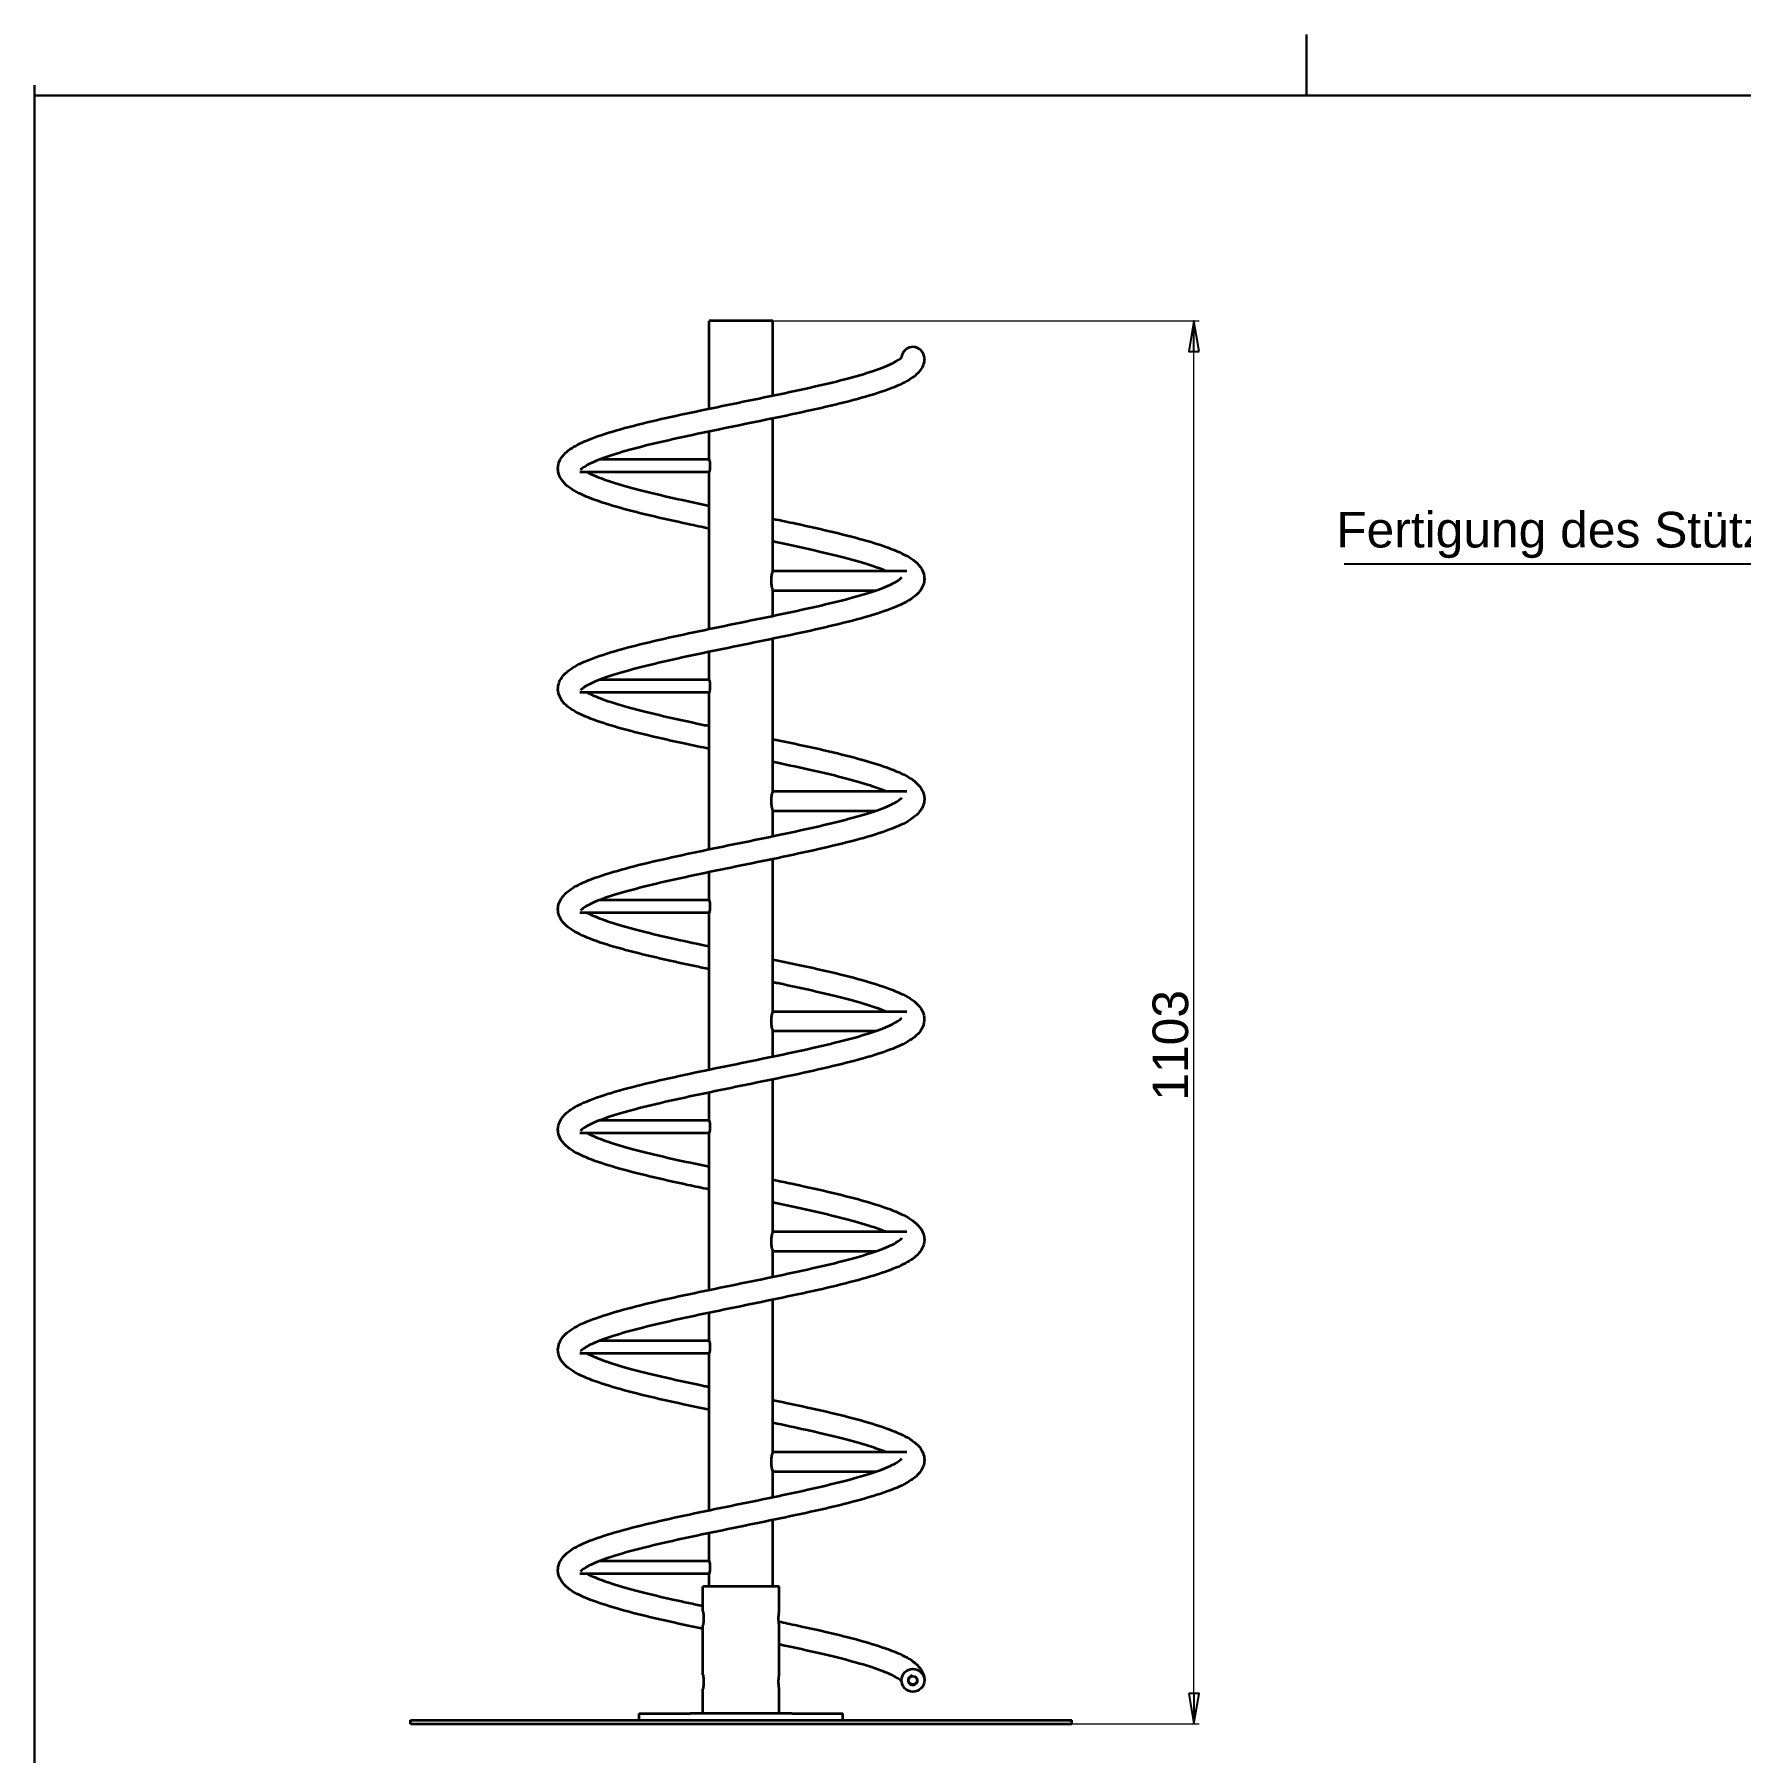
# Model space of a CAD drawing. Header units: millimetres. Extents: x 80 to 3325, y 76 to 2344.
# Drawn here: x 80 to 1421, y 993 to 2344 of the extents above; entities that cross this region are included whole.
import ezdxf

# ---------------------------------------------------------------- set-up
doc = ezdxf.new("R2010")
doc.units = ezdxf.units.MM
doc.header["$LTSCALE"] = 8
doc.layers.add('AM_0', color=7, linetype='Continuous', lineweight=35)
for name, color, linetype, lineweight, true_color in [('AM_4', 3, 'Continuous', 25, 0x00ff00), ('AM_5', 3, 'Continuous', 25, 0x00ff00), ('Skizziergeometrie(Böma)', 179, 'Continuous', 30, 0x262659)]:
    doc.layers.add(name, color=color, linetype=linetype, lineweight=lineweight, true_color=true_color)
doc.styles.add('WEC-3_5', font='arial.ttf')
doc.dimstyles.new('M WEC_BEM$7', dxfattribs={"dimscale": 8, "dimtxt": 3.5, "dimasz": 3, "dimexe": 0.5, "dimexo": 0, "dimgap": 0.5, "dimtad": 1, "dimrnd": 1e-08, "dimtxsty": 'WEC-3_5', "dimblk": 'Filled-1', "dimcen": 0.09, "dimdle": 12, "dimclrd": 256, "dimclre": 256, "dimclrt": 7, "dimadec": 1, "dimazin": 2, "dimtfac": 0.571429, "dimtdec": 3, "dimtmove": 0, "dimatfit": 3, "dimldrblk": 'Filled-1', "dimfxl": 1, "dimtolj": 1, "dimlwd": 25, "dimlwe": 15, "dimarcsym": 0})
doc.dimstyles.new('WEC_BEM', dxfattribs={"dimscale": 8, "dimtxt": 3.5, "dimasz": 3, "dimexe": 0.5, "dimexo": 0, "dimgap": 0.5, "dimtad": 1, "dimrnd": 1e-08, "dimtxsty": 'WEC-3_5', "dimblk": 'Filled-1', "dimcen": 0.09, "dimdle": 12, "dimclrd": 256, "dimclre": 256, "dimclrt": 7, "dimadec": 1, "dimazin": 2, "dimtfac": 0.571429, "dimtdec": 3, "dimtmove": 0, "dimatfit": 3, "dimldrblk": 'Filled-1', "dimfxl": 1, "dimtolj": 1, "dimlwd": 15, "dimlwe": 15, "dimarcsym": 0})

# ---------------------------------------------------------------- blocks, each defined once
blk = doc.blocks.new('Ränder A3')
at = {"layer": 'Skizziergeometrie(Böma)'}
for q in [(410, 287), (10, 10)]:
    blk.add_line((10, 287), q, dxfattribs=at)
blk = doc.blocks.new('Faltmarken_A3')
at = {"layer": 'Skizziergeometrie(Böma)'}
for p, q in [((125, 0), (125, 6)), ((0, 0), (0, 1))]:
    blk.add_line(p, q, dxfattribs=at)
blk = doc.blocks.new('Filled-1')
at = {"color": 0}
for p, q in [((0, 0), (-1, 0.167)), ((-1, 0.167), (-1, -0.167)), ((-1, 0), (0, 0)), ((-1, -0.167), (0, 0))]:
    blk.add_line(p, q, dxfattribs=at)
at = {"color": 0, "flags": 128}
blk.add_lwpolyline([(-1, -0.167), (0, 0), (-1, 0.167), (-1, -0.167)], dxfattribs=at)
at = {"color": 0}
blk.add_solid([(-1, -0.167), (0, 0), (-1, 0.167), (-1, -0.167)], dxfattribs=at)
blk = doc.blocks.new('*D20')
at = {"layer": 'AM_5', "linetype": 'Continuous', "lineweight": 15, "transparency": 16777216}
for p, q in [((660.6, 2118.8), (995.6, 2118.8)), ((991.6, 1039.8), (991.6, 2094.8)), ((895.6, 1015.8), (995.6, 1015.8))]:
    blk.add_line(p, q, dxfattribs=at)
at = {"layer": 'Defpoints', "color": 0, "linetype": 'Continuous', "transparency": 16777216}
for p in [(660.6, 2118.8), (991.6, 2118.8), (895.6, 1015.8)]:
    blk.add_point(p, dxfattribs=at)
at = {"layer": 'AM_5', "linetype": 'Continuous', "lineweight": 15, "transparency": 16777216, "xscale": 24, "yscale": 24, "zscale": 24}
for p, rotation in [((991.6, 2118.8), 90), ((991.6, 1015.8), 270)]:
    blk.add_blockref('Filled-1', p, dxfattribs=dict(at, rotation=rotation))
at = {"layer": 'AM_5', "color": 7, "linetype": 'Continuous', "lineweight": 18, "transparency": 16777216, "insert": (959, 1505.7), "char_height": 28, "attachment_point": 1, "rotation": 90, "style": 'WEC-3_5'}
blk.add_mtext('\\A1;1103', dxfattribs=at)

msp = doc.modelspace()

# ---------------------------------------------------------------- linework, layer by layer
at = {"layer": 'AM_0'}
for p, q in [((660.5628, 2118.8229), (610.5628, 2118.8229)), ((610.5628, 2049.7939), (610.5628, 2118.8229)), ((660.5628, 2060.0628), (660.5628, 2118.8229)), ((660.5628, 1922.3477), (660.5628, 2042.0496)), ((610.5628, 2009.8229), (610.5628, 2031.7806)), ((610.5628, 1999.8229), (508.6951, 1999.8229)), ((610.5628, 2009.8229), (524.4038, 2009.8229)), ((610.5628, 1876.5939), (610.5628, 1999.8229)), ((660.5628, 1922.3477), (765.9653, 1922.3477)), ((660.5628, 1906.8982), (741.4938, 1906.8982)), ((660.5628, 1886.8628), (660.5628, 1906.8982)), ((660.5628, 1749.1477), (660.5628, 1868.8496)), ((610.5628, 1836.6229), (610.5628, 1858.5805)), ((610.5628, 1826.6229), (508.6951, 1826.6229)), ((610.5628, 1836.6229), (524.4056, 1836.6229)), ((610.5628, 1703.3939), (610.5628, 1826.6229)), ((660.5628, 1749.1477), (765.9653, 1749.1477)), ((660.5628, 1733.6982), (741.4928, 1733.6982)), ((660.5628, 1713.6628), (660.5628, 1733.6982)), ((660.5628, 1575.9477), (660.5628, 1695.6496)), ((610.5628, 1663.4229), (610.5628, 1685.3806)), ((610.5628, 1663.4229), (524.4009, 1663.4229)), ((610.5628, 1653.4229), (508.6951, 1653.4229)), ((610.5628, 1530.1939), (610.5628, 1653.4229)), ((660.5628, 1575.9477), (765.9653, 1575.9477)), ((660.5628, 1560.4982), (741.4916, 1560.4982)), ((660.5628, 1540.4628), (660.5628, 1560.4982)), ((660.5628, 1402.7477), (660.5628, 1522.4497)), ((610.5628, 1490.2229), (610.5628, 1512.1806)), ((610.5628, 1490.2229), (524.4057, 1490.2229)), ((610.5628, 1480.2229), (508.6951, 1480.2229)), ((610.5628, 1356.9939), (610.5628, 1480.2229)), ((660.5628, 1402.7477), (765.9653, 1402.7477)), ((660.5628, 1387.2982), (741.4937, 1387.2982)), ((660.5628, 1367.2628), (660.5628, 1387.2982)), ((610.5628, 1317.0229), (610.5628, 1338.9806)), ((660.5628, 1229.5477), (660.5628, 1349.2497)), ((610.5628, 1317.0229), (524.4092, 1317.0229)), ((610.5628, 1307.0229), (508.6951, 1307.0229)), ((610.5628, 1183.794), (610.5628, 1307.0229)), ((660.5628, 1229.5477), (765.9653, 1229.5477)), ((660.5628, 1214.0982), (741.4917, 1214.0982)), ((660.5628, 1194.0629), (660.5628, 1214.0982)), ((660.5628, 1123.8229), (660.5628, 1176.0496)), ((610.5628, 1143.8229), (610.5628, 1165.7806)), ((610.5628, 1143.8229), (524.403, 1143.8229)), ((610.5628, 1133.8229), (508.6951, 1133.8229)), ((665.5628, 1123.8229), (605.5628, 1123.8229)), ((605.5628, 1104.3229), (605.5628, 1123.8229)), ((610.5628, 1123.8229), (610.5628, 1133.8229)), ((665.5628, 1104.3229), (665.5628, 1123.8229)), ((605.5628, 1054.3229), (605.5628, 1093.3229)), ((665.5628, 1054.3229), (665.5628, 1093.3229)), ((605.5628, 1023.8229), (605.5628, 1043.3229)), ((665.5628, 1023.8229), (665.5628, 1043.3229)), ((375.5628, 1018.8229), (895.5628, 1018.8229)), ((375.5628, 1015.8229), (375.5628, 1018.8229)), ((375.5628, 1015.8229), (895.5628, 1015.8229)), ((555.5628, 1023.8229), (595.5628, 1023.8229)), ((555.5628, 1018.8229), (555.5628, 1023.8229)), ((675.5628, 1023.8229), (595.5628, 1023.8229)), ((675.5628, 1023.8229), (715.5628, 1023.8229)), ((715.5628, 1018.8229), (715.5628, 1023.8229)), ((895.5628, 1015.8229), (895.5628, 1018.8229))]:
    msp.add_line(p, q, dxfattribs=at)
for radius in [9, 3.3235]:
    msp.add_circle((770.6191, 1050.0334), radius, dxfattribs=at)
msp.add_arc((770.6191, 2089.2334), 9, 0, 174.7327575, dxfattribs=at)
msp.add_arc((770.6191, 2089.2334), 9, 0, 174.7327575, dxfattribs=at)
for points, knots in [([(610.5628, 1955.473), (604.944, 1956.6375), (599.3854, 1957.8023), (583.437, 1961.2096), (573.2465, 1963.4723), (554.2977, 1967.9893), (545.422, 1970.2738), (529.5199, 1974.8698), (522.4163, 1977.2066), (510.2242, 1982.0529), (505.1258, 1984.5491), (496.6376, 1990.5828), (492.8044, 1994.5701), (491.6915, 2000.983), (491.6191, 2001.8084), (491.6191, 2005.1227), (492.3141, 2007.581), (494.9351, 2012.553), (497.1333, 2014.8043), (503.1674, 2019.5353), (507.468, 2021.8479), (518.7658, 2026.778), (526.2044, 2029.353), (542.7916, 2034.291), (551.9188, 2036.6823), (571.2777, 2041.3474), (581.5971, 2043.6542), (602.8153, 2048.2059), (613.8534, 2050.4833), (635.8845, 2054.9912), (647.0325, 2057.2541), (668.6305, 2061.7358), (679.2377, 2063.9873), (699.1167, 2068.4411), (708.5401, 2070.6769), (725.4561, 2075.0794), (733.0925, 2077.2823), (745.8736, 2081.5493), (751.1671, 2083.6655), (758.6413, 2087.441), (760.9434, 2089.2489), (761.7735, 2090.1903), (761.841, 2090.3027), (761.841, 2090.3027)], [457.430348088, 457.430348088, 457.430348088, 457.430348088, 459.170526633, 459.170526633, 462.538208416, 462.538208416, 465.92675816, 465.92675816, 469.351735158, 469.351735158, 472.862857073, 472.862857073, 476.606645, 476.606645, 477.144815327, 477.144815327, 478.768583992, 478.768583992, 481.038279076, 481.038279076, 484.211594204, 484.211594204, 487.973826097, 487.973826097, 491.517189752, 491.517189752, 494.949244592, 494.949244592, 498.340382788, 498.340382788, 501.709511492, 501.709511492, 505.061937996, 505.061937996, 508.396470909, 508.396470909, 511.704518003, 511.704518003, 514.960825223, 514.960825223, 518.089456307, 518.089456307, 518.921093615, 518.921093615, 518.921093615, 518.921093615]), ([(779.6191, 2089.2334), (779.6191, 2085.8859), (778.3474, 2082.6666), (774.6278, 2077.4431), (772.1369, 2075.3315), (765.0898, 2070.6176), (759.9564, 2068.1816), (747.1181, 2063.1944), (739.1508, 2060.6572), (721.7227, 2055.7916), (712.2681, 2053.4314), (692.371, 2048.8072), (681.8216, 2046.5102), (660.2923, 2041.9728), (649.1674, 2039.6997), (627.1242, 2035.199), (616.0492, 2032.9389), (594.7584, 2028.4633), (584.3861, 2026.215), (565.1289, 2021.7705), (556.0947, 2019.5405), (540.0976, 2015.1594), (532.9919, 2012.9706), (521.4143, 2008.7703), (516.788, 2006.6945), (510.8264, 2003.209), (509.4556, 2001.6592), (509.3981, 2001.5656), (509.3973, 2001.5642), (509.3973, 2001.5642)], [0, 0, 0, 0, 2.183657359, 2.183657359, 4.56041933, 4.56041933, 7.998666153, 7.998666153, 11.724477105, 11.724477105, 15.227222982, 15.227222982, 18.645837654, 18.645837654, 22.030525263, 22.030525263, 25.395305908, 25.395305908, 28.743631685, 28.743631685, 32.072789746, 32.072789746, 35.371418987, 35.371418987, 38.606606695, 38.606606695, 41.676696554, 41.676696554, 41.770359425, 41.770359425, 41.770359425, 41.770359425]), ([(514.6937, 1999.8229), (515.8853, 1999.1668), (517.2629, 1998.4745), (522.7269, 1995.9923), (527.7644, 1994.1), (539.9616, 1990.1483), (547.3595, 1988.0508), (563.8417, 1983.8011), (573.0969, 1981.6167), (591.6768, 1977.4658), (601.0375, 1975.4711), (610.5628, 1973.4863)], [48.466130986, 48.466130986, 48.466130986, 48.466130986, 49.609167206, 49.609167206, 52.517851538, 52.517851538, 55.668236391, 55.668236391, 58.927084414, 58.927084414, 61.900050188, 61.900050188, 61.900050188, 61.900050188]), ([(610.5628, 2009.8229), (610.5628, 2009.8229), (610.589, 2009.6968), (610.6836, 2009.186), (610.7508, 2008.8014), (610.8774, 2007.9155), (610.9451, 2007.3544), (611.0411, 2006.123), (611.0679, 2005.4526), (611.0679, 2004.8229)], [2.2667080265, 2.2667080265, 2.2667080265, 2.2667080265, 2.4555950696, 2.4555950696, 2.6444821127, 2.6444821127, 2.8333797407, 2.8333797407, 3.0222773686, 3.0222773686, 3.0222773686, 3.0222773686]), ([(611.0679, 2004.8229), (611.0679, 2004.1933), (611.0411, 2003.5228), (610.9451, 2002.2915), (610.8774, 2001.7304), (610.7508, 2000.8444), (610.6836, 2000.4599), (610.589, 1999.9491), (610.5628, 1999.8229), (610.5628, 1999.8229)], [0, 0, 0, 0, 0.1888976279, 0.1888976279, 0.3777952559, 0.3777952559, 0.566682299, 0.566682299, 0.7555693422, 0.7555693422, 0.7555693422, 0.7555693422]), ([(660.5628, 1963.2172), (666.6953, 1961.9464), (672.7587, 1960.6748), (689.1515, 1957.1609), (699.2957, 1954.8975), (718.1302, 1950.3782), (726.9366, 1948.0924), (742.6863, 1943.4908), (749.7043, 1941.1502), (761.7275, 1936.2829), (766.7403, 1933.7737), (775.0693, 1927.6267), (778.8417, 1923.4147), (779.5853, 1917.1656), (779.6191, 1916.5994), (779.6191, 1914.3307), (779.3018, 1912.6307), (777.6344, 1907.9898), (775.6707, 1905.5118), (770.4512, 1900.7118), (766.8454, 1898.5084), (756.9904, 1893.6517), (750.1738, 1891.0752), (734.5622, 1886.0904), (725.761, 1883.6608), (706.9482, 1878.9455), (696.8736, 1876.6268), (676.0096, 1872.0583), (665.0881, 1869.776), (643.1395, 1865.2604), (631.9594, 1862.9947), (610.1446, 1858.5073), (599.3521, 1856.253), (578.9566, 1851.7916), (569.2001, 1849.5513), (551.4826, 1845.1327), (543.3765, 1842.9193), (529.5246, 1838.6058), (523.6338, 1836.4605), (514.805, 1832.4992), (511.7132, 1830.5652), (509.6566, 1828.7602), (509.3973, 1828.3642), (509.3973, 1828.3642)], [67.022224424, 67.022224424, 67.022224424, 67.022224424, 68.921359789, 68.921359789, 72.289813067, 72.289813067, 75.679513201, 75.679513201, 79.10680266, 79.10680266, 82.624180475, 82.624180475, 86.37685327, 86.37685327, 86.746055772, 86.746055772, 87.856813291, 87.856813291, 90.069777532, 90.069777532, 92.971215994, 92.971215994, 96.711354394, 96.711354394, 100.30423586, 100.30423586, 103.752346101, 103.752346101, 107.150517538, 107.150517538, 110.524024297, 110.524024297, 113.880256064, 113.880256064, 117.21940819, 117.21940819, 120.535033516, 120.535033516, 123.80741116, 123.80741116, 126.978400504, 126.978400504, 128.52254463, 128.52254463, 128.52254463, 128.52254463]), ([(749.0433, 1922.3477), (745.9575, 1923.6054), (742.3859, 1924.9018), (732.1835, 1928.2483), (724.8801, 1930.34), (708.5627, 1934.5814), (699.3762, 1936.7634), (680.4319, 1941.0159), (670.5851, 1943.1162), (660.5628, 1945.2041)], [440.785774092, 440.785774092, 440.785774092, 440.785774092, 442.780330076, 442.780330076, 445.923670476, 445.923670476, 449.179384407, 449.179384407, 452.308638713, 452.308638713, 452.308638713, 452.308638713]), ([(660.5628, 1906.8982), (660.5628, 1906.8982), (660.4999, 1907.0947), (660.2728, 1907.8851), (660.1115, 1908.4786), (659.806, 1909.8431), (659.6412, 1910.7074), (659.406, 1912.6085), (659.3394, 1913.6459), (659.3394, 1915.6), (659.406, 1916.6374), (659.6412, 1918.5385), (659.806, 1919.4028), (660.1115, 1920.7673), (660.2728, 1921.3608), (660.4999, 1922.1512), (660.5628, 1922.3477), (660.5628, 1922.3477)], [1.172253707, 1.172253707, 1.172253707, 1.172253707, 1.465267731, 1.465267731, 1.758281755, 1.758281755, 2.051394585, 2.051394585, 2.344507414, 2.344507414, 2.637620244, 2.637620244, 2.930733073, 2.930733073, 3.223747097, 3.223747097, 3.516761121, 3.516761121, 3.516761121, 3.516761121]), ([(610.5628, 1782.273), (604.2873, 1783.5737), (598.0839, 1784.8753), (581.5727, 1788.4192), (571.4465, 1790.6829), (552.6562, 1795.203), (543.8764, 1797.4893), (528.1853, 1802.0932), (521.2, 1804.4353), (509.2413, 1809.311), (504.2609, 1811.8253), (497.9851, 1816.526), (495.9798, 1818.4158), (493.0752, 1822.7212), (492.0634, 1825.069), (491.2453, 1831.4159), (492.5066, 1835.3788), (496.3334, 1840.9026), (498.6481, 1842.9466), (505.3288, 1847.6068), (510.2838, 1850.0295), (522.798, 1855.0208), (530.6499, 1857.5691), (547.8924, 1862.453), (557.2706, 1864.8198), (577.0434, 1869.4528), (587.5409, 1871.7518), (609.0024, 1876.2924), (620.1101, 1878.5665), (642.1575, 1883.0688), (653.2535, 1885.3295), (674.6247, 1889.8066), (685.0565, 1892.0557), (704.4687, 1896.5026), (713.5989, 1898.734), (729.8213, 1903.1207), (737.0564, 1905.3132), (748.9272, 1909.5314), (753.7157, 1911.6179), (760.0446, 1915.1836), (761.6457, 1916.8129), (761.8343, 1917.0913), (761.841, 1917.1027), (761.841, 1917.1027)], [370.674137991, 370.674137991, 370.674137991, 370.674137991, 372.617906696, 372.617906696, 375.98665671, 375.98665671, 379.376803461, 379.376803461, 382.804998702, 382.804998702, 386.324848358, 386.324848358, 388.327625095, 388.327625095, 390.001525781, 390.001525781, 392.521941321, 392.521941321, 394.76952897, 394.76952897, 398.170921906, 398.170921906, 401.909034844, 401.909034844, 405.420420202, 405.420420202, 408.841964499, 408.841964499, 412.228109273, 412.228109273, 415.593903935, 415.593903935, 418.94321718, 418.94321718, 422.273707705, 422.273707705, 425.574729444, 425.574729444, 428.815393063, 428.815393063, 431.900948825, 431.900948825, 432.168264465, 432.168264465, 432.168264465, 432.168264465]), ([(610.5628, 1836.6229), (610.5628, 1836.6229), (610.589, 1836.4968), (610.6836, 1835.986), (610.7508, 1835.6014), (610.8774, 1834.7155), (610.9451, 1834.1544), (611.0411, 1832.923), (611.0679, 1832.2526), (611.0679, 1831.6229)], [2.2667080265, 2.2667080265, 2.2667080265, 2.2667080265, 2.4555950696, 2.4555950696, 2.6444821127, 2.6444821127, 2.8333797407, 2.8333797407, 3.0222773686, 3.0222773686, 3.0222773686, 3.0222773686]), ([(514.6792, 1826.6229), (514.7704, 1826.5726), (514.8627, 1826.5221), (517.8666, 1824.8976), (521.8567, 1823.155), (532.0372, 1819.4235), (538.5212, 1817.3889), (553.3852, 1813.2299), (561.9543, 1811.0722), (580.4245, 1806.7364), (590.4831, 1804.5267), (604.0357, 1801.6514), (607.2854, 1800.9692), (610.5628, 1800.2863)], [135.209080385, 135.209080385, 135.209080385, 135.209080385, 135.297025367, 135.297025367, 138.035652276, 138.035652276, 141.110647015, 141.110647015, 144.335511429, 144.335511429, 147.627640473, 147.627640473, 148.648716588, 148.648716588, 148.648716588, 148.648716588]), ([(611.0679, 1831.6229), (611.0679, 1830.9933), (611.0411, 1830.3228), (610.9451, 1829.0915), (610.8774, 1828.5304), (610.7508, 1827.6444), (610.6836, 1827.2599), (610.589, 1826.7491), (610.5628, 1826.6229), (610.5628, 1826.6229)], [0, 0, 0, 0, 0.1888976279, 0.1888976279, 0.3777952559, 0.3777952559, 0.566682299, 0.566682299, 0.7555693422, 0.7555693422, 0.7555693422, 0.7555693422]), ([(660.5628, 1790.0173), (662.2694, 1789.6637), (663.9691, 1789.3103), (676.3983, 1786.7156), (686.929, 1784.4578), (706.7481, 1779.9562), (716.1637, 1777.6816), (733.2765, 1773.1236), (741.0686, 1770.8121), (754.656, 1766.0963), (760.487, 1763.6815), (770.2791, 1758.3232), (774.3695, 1755.4244), (778.613, 1748.7206), (779.6191, 1745.8149), (779.6191, 1739.2334), (778.1487, 1735.809), (774.0947, 1730.5217), (771.5032, 1728.4321), (764.1348, 1723.7157), (758.7539, 1721.2476), (745.4857, 1716.2495), (737.387, 1713.7269), (719.7454, 1708.8838), (710.1999, 1706.531), (690.1564, 1701.9165), (679.5467, 1699.622), (657.9408, 1695.0881), (646.7982, 1692.8161), (624.766, 1688.3174), (613.7195, 1686.0581), (592.5316, 1681.5843), (582.2341, 1679.3369), (563.1698, 1674.8954), (554.2542, 1672.6673), (538.5345, 1668.2934), (531.5876, 1666.1093), (520.3694, 1661.9326), (515.942, 1659.8707), (510.5287, 1656.5543), (509.3973, 1655.1642), (509.3973, 1655.1642)], [153.768655135, 153.768655135, 153.768655135, 153.768655135, 154.297951941, 154.297951941, 157.659485639, 157.659485639, 161.03942362, 161.03942362, 164.448064833, 164.448064833, 167.917461603, 167.917461603, 171.557883072, 171.557883072, 173.502726067, 173.502726067, 175.851092283, 175.851092283, 178.268528982, 178.268528982, 181.772517185, 181.772517185, 185.481358041, 185.481358041, 188.974451202, 188.974451202, 192.389724112, 192.389724112, 195.772710781, 195.772710781, 199.136281921, 199.136281921, 202.483403677, 202.483403677, 205.810904164, 205.810904164, 209.106505887, 209.106505887, 212.334663492, 212.334663492, 215.271057292, 215.271057292, 215.271057292, 215.271057292]), ([(749.0444, 1749.1477), (745.6725, 1750.5218), (741.7185, 1751.942), (730.927, 1755.4221), (723.4933, 1757.5217), (706.9487, 1761.7745), (697.6677, 1763.9598), (679.1804, 1768.0827), (669.9518, 1770.048), (660.5628, 1772.0041)], [354.029202838, 354.029202838, 354.029202838, 354.029202838, 356.20942087, 356.20942087, 359.362435245, 359.362435245, 362.622450863, 362.622450863, 365.551932698, 365.551932698, 365.551932698, 365.551932698]), ([(610.5628, 1609.073), (606.8076, 1609.8512), (603.0824, 1610.629), (588.7764, 1613.649), (578.4155, 1615.9093), (559.0384, 1620.4185), (549.8998, 1622.6979), (533.4137, 1627.2742), (525.9802, 1629.5979), (513.127, 1634.3741), (507.6863, 1636.827), (498.5854, 1642.4885), (494.6263, 1645.799), (491.995, 1652.5419), (491.6191, 1654.385), (491.6191, 1659.6553), (492.9481, 1662.9359), (496.7655, 1668.1785), (499.2852, 1670.2828), (506.4258, 1674.9971), (511.6321, 1677.4428), (524.5983, 1682.4335), (532.6053, 1684.9665), (550.0975, 1689.8255), (559.5791, 1692.1834), (579.5198, 1696.8047), (590.0873, 1699.1009), (611.6398, 1703.6373), (622.7703, 1705.9101), (644.8109, 1710.4101), (655.8778, 1712.67), (677.1389, 1717.145), (687.4895, 1719.3931), (706.6903, 1723.8367), (715.6899, 1726.0662), (731.6056, 1730.4452), (738.6647, 1732.6327), (750.1368, 1736.8263), (754.7047, 1738.8981), (760.5345, 1742.353), (761.8221, 1743.8709), (761.8409, 1743.9025), (761.841, 1743.9027), (761.841, 1743.9027)], [283.919468008, 283.919468008, 283.919468008, 283.919468008, 285.082795674, 285.082795674, 288.447526837, 288.447526837, 291.831820629, 291.831820629, 295.248505798, 295.248505798, 298.73788247, 298.73788247, 302.434718237, 302.434718237, 303.640479321, 303.640479321, 305.872613, 305.872613, 308.260923073, 308.260923073, 311.719167818, 311.719167818, 315.440153191, 315.440153191, 318.939962174, 318.939962174, 322.357568569, 322.357568569, 325.741747442, 325.741747442, 329.106169324, 329.106169324, 332.454140975, 332.454140975, 335.782815265, 335.782815265, 339.080566726, 339.080566726, 342.313727553, 342.313727553, 345.378045709, 345.378045709, 345.410220027, 345.410220027, 345.410220027, 345.410220027]), ([(660.5628, 1733.6982), (660.5628, 1733.6982), (660.4999, 1733.8947), (660.2728, 1734.6851), (660.1115, 1735.2786), (659.806, 1736.6431), (659.6412, 1737.5074), (659.406, 1739.4085), (659.3394, 1740.4459), (659.3394, 1742.4), (659.406, 1743.4374), (659.6412, 1745.3385), (659.806, 1746.2028), (660.1115, 1747.5673), (660.2728, 1748.1608), (660.4999, 1748.9512), (660.5628, 1749.1477), (660.5628, 1749.1477)], [1.172253707, 1.172253707, 1.172253707, 1.172253707, 1.465267731, 1.465267731, 1.758281755, 1.758281755, 2.051394585, 2.051394585, 2.344507414, 2.344507414, 2.637620244, 2.637620244, 2.930733073, 2.930733073, 3.223747097, 3.223747097, 3.516761121, 3.516761121, 3.516761121, 3.516761121]), ([(610.5628, 1663.4229), (610.5628, 1663.4229), (610.589, 1663.2968), (610.6836, 1662.786), (610.7508, 1662.4014), (610.8774, 1661.5155), (610.9451, 1660.9544), (611.0411, 1659.723), (611.0679, 1659.0526), (611.0679, 1658.4229)], [2.2667080265, 2.2667080265, 2.2667080265, 2.2667080265, 2.4555950696, 2.4555950696, 2.6444821127, 2.6444821127, 2.8333797407, 2.8333797407, 3.0222773686, 3.0222773686, 3.0222773686, 3.0222773686]), ([(514.6927, 1653.4229), (516.0535, 1652.675), (517.6577, 1651.8795), (523.5438, 1649.268), (528.7322, 1647.3577), (541.2137, 1643.3798), (548.7384, 1641.2747), (565.4408, 1637.0142), (574.7872, 1634.8266), (592.909, 1630.8033), (601.6611, 1628.9412), (610.5628, 1627.0863)], [221.967798921, 221.967798921, 221.967798921, 221.967798921, 223.27307169, 223.27307169, 226.202504545, 226.202504545, 229.362093209, 229.362093209, 232.625024543, 232.625024543, 235.401635074, 235.401635074, 235.401635074, 235.401635074]), ([(611.0679, 1658.4229), (611.0679, 1657.7933), (611.0411, 1657.1228), (610.9451, 1655.8915), (610.8774, 1655.3304), (610.7508, 1654.4444), (610.6836, 1654.0599), (610.589, 1653.5491), (610.5628, 1653.4229), (610.5628, 1653.4229)], [0, 0, 0, 0, 0.1888976279, 0.1888976279, 0.3777952559, 0.3777952559, 0.566682299, 0.566682299, 0.7555693422, 0.7555693422, 0.7555693422, 0.7555693422]), ([(660.5628, 1616.8172), (667.3404, 1615.4127), (674.0369, 1614.0065), (690.9762, 1610.3581), (701.0558, 1608.0938), (719.7319, 1603.5715), (728.4428, 1601.2837), (743.9834, 1596.6738), (750.8846, 1594.3279), (762.6784, 1589.4297), (767.5768, 1586.9015), (773.6454, 1582.1757), (775.5415, 1580.3153), (778.2995, 1576.0615), (779.2529, 1573.7188), (779.9495, 1567.4551), (778.6769, 1563.5946), (774.8606, 1558.1139), (772.5231, 1556.0624), (765.7924, 1551.3959), (760.8104, 1548.9707), (748.2468, 1543.9794), (740.3774, 1541.4326), (723.1069, 1536.5514), (713.7173, 1534.1856), (693.926, 1529.554), (683.4206, 1527.2552), (661.9489, 1522.7151), (650.8385, 1520.4412), (628.7915, 1515.9391), (617.6984, 1513.6785), (596.3388, 1509.2016), (585.9156, 1506.9526), (566.5261, 1502.5061), (557.4099, 1500.2749), (541.2206, 1495.889), (534.0045, 1493.697), (522.1768, 1489.4814), (517.4121, 1487.3964), (511.1372, 1483.8421), (509.5698, 1482.2237), (509.4027, 1481.9735), (509.3973, 1481.9642), (509.3973, 1481.9642)], [240.524171307, 240.524171307, 240.524171307, 240.524171307, 242.623461329, 242.623461329, 245.992976043, 245.992976043, 249.38428435, 249.38428435, 252.81485614, 252.81485614, 256.341246752, 256.341246752, 258.269037271, 258.269037271, 259.917734931, 259.917734931, 262.394747979, 262.394747979, 264.658417152, 264.658417152, 268.066110586, 268.066110586, 271.802554251, 271.802554251, 275.312625246, 275.312625246, 278.733726949, 278.733726949, 282.119653539, 282.119653539, 285.485297626, 285.485297626, 288.834465478, 288.834465478, 292.164761339, 292.164761339, 295.465435876, 295.465435876, 298.705309308, 298.705309308, 301.788645078, 301.788645078, 302.030198512, 302.030198512, 302.030198512, 302.030198512]), ([(749.0411, 1575.9477), (746.7608, 1576.8779), (744.2181, 1577.8291), (735.6104, 1580.7985), (728.686, 1582.8654), (713.0354, 1587.0712), (704.1299, 1589.2427), (685.1096, 1593.5982), (674.8393, 1595.8139), (663.0882, 1598.2772), (661.8278, 1598.5406), (660.5628, 1598.8041)], [267.275547896, 267.275547896, 267.275547896, 267.275547896, 268.748749252, 268.748749252, 271.862248393, 271.862248393, 275.104550011, 275.104550011, 278.404744361, 278.404744361, 278.799382576, 278.799382576, 278.799382576, 278.799382576]), ([(610.5628, 1435.873), (604.8552, 1437.0559), (599.2094, 1438.2392), (583.1844, 1441.6649), (573.0025, 1443.9278), (554.075, 1448.4452), (545.2121, 1450.7299), (529.3383, 1455.3269), (522.2507, 1457.6644), (510.0901, 1462.5146), (505.0078, 1465.0131), (496.5491, 1471.0674), (492.7259, 1475.0952), (491.6831, 1481.4801), (491.6191, 1482.257), (491.6191, 1485.3749), (492.2316, 1487.694), (494.6692, 1492.6134), (496.8224, 1494.8998), (502.6948, 1499.6389), (506.8575, 1501.9296), (517.8825, 1506.8469), (525.2145, 1509.4252), (541.6345, 1514.3739), (550.7023, 1516.7717), (569.9623, 1521.4452), (580.238, 1523.754), (601.3946, 1528.3085), (612.4135, 1530.5869), (634.4344, 1535.0961), (645.5911, 1537.3595), (667.2349, 1541.8423), (677.8793, 1544.0943), (697.8598, 1548.5496), (707.3477, 1550.7863), (724.4179, 1555.1921), (732.1442, 1557.3971), (745.1295, 1561.6738), (750.5366, 1563.796), (758.2687, 1567.6115), (760.7241, 1569.4488), (761.749, 1570.5512), (761.841, 1570.7027), (761.841, 1570.7027)], [197.171117345, 197.171117345, 197.171117345, 197.171117345, 198.938802349, 198.938802349, 202.306627562, 202.306627562, 205.695389998, 205.695389998, 209.120792289, 209.120792289, 212.633058756, 212.633058756, 216.378654009, 216.378654009, 216.885174932, 216.885174932, 218.412541063, 218.412541063, 220.668686187, 220.668686187, 223.79157933, 223.79157933, 227.554686353, 227.554686353, 231.106430396, 231.106430396, 234.541193673, 234.541193673, 237.933564854, 237.933564854, 241.303486109, 241.303486109, 244.656624171, 244.656624171, 247.99204746, 247.99204746, 251.30159342, 251.30159342, 254.561148641, 254.561148641, 257.698503116, 257.698503116, 258.662467988, 258.662467988, 258.662467988, 258.662467988]), ([(660.5628, 1560.4982), (660.5628, 1560.4982), (660.4999, 1560.6947), (660.2728, 1561.4851), (660.1115, 1562.0786), (659.806, 1563.4431), (659.6412, 1564.3074), (659.406, 1566.2085), (659.3394, 1567.2459), (659.3394, 1569.2), (659.406, 1570.2374), (659.6412, 1572.1385), (659.806, 1573.0028), (660.1115, 1574.3673), (660.2728, 1574.9608), (660.4999, 1575.7512), (660.5628, 1575.9477), (660.5628, 1575.9477)], [1.172253707, 1.172253707, 1.172253707, 1.172253707, 1.465267731, 1.465267731, 1.758281755, 1.758281755, 2.051394585, 2.051394585, 2.344507414, 2.344507414, 2.637620244, 2.637620244, 2.930733073, 2.930733073, 3.223747097, 3.223747097, 3.516761121, 3.516761121, 3.516761121, 3.516761121]), ([(610.5628, 1490.2229), (610.5628, 1490.2229), (610.589, 1490.0968), (610.6836, 1489.586), (610.7508, 1489.2014), (610.8774, 1488.3155), (610.9451, 1487.7544), (611.0411, 1486.523), (611.0679, 1485.8526), (611.0679, 1485.2229)], [2.2667080265, 2.2667080265, 2.2667080265, 2.2667080265, 2.4555950696, 2.4555950696, 2.6444821127, 2.6444821127, 2.8333797407, 2.8333797407, 3.0222773686, 3.0222773686, 3.0222773686, 3.0222773686]), ([(514.6941, 1480.2229), (515.7798, 1479.6243), (517.0199, 1478.9958), (522.2257, 1476.5949), (527.1671, 1474.7145), (539.1829, 1470.7802), (546.4998, 1468.6877), (562.8408, 1464.4451), (572.0371, 1462.2627), (590.9002, 1458.0314), (600.6445, 1455.9529), (610.5628, 1453.8863)], [308.724865371, 308.724865371, 308.724865371, 308.724865371, 309.766641442, 309.766641442, 312.661519852, 312.661519852, 315.805875894, 315.805875894, 319.062042342, 319.062042342, 322.159018332, 322.159018332, 322.159018332, 322.159018332]), ([(611.0679, 1485.2229), (611.0679, 1484.5933), (611.0411, 1483.9228), (610.9451, 1482.6915), (610.8774, 1482.1304), (610.7508, 1481.2444), (610.6836, 1480.8599), (610.589, 1480.3491), (610.5628, 1480.2229), (610.5628, 1480.2229)], [0, 0, 0, 0, 0.1888976279, 0.1888976279, 0.3777952559, 0.3777952559, 0.566682299, 0.566682299, 0.7555693422, 0.7555693422, 0.7555693422, 0.7555693422]), ([(660.5628, 1443.6172), (666.2876, 1442.4309), (671.9506, 1441.2442), (687.9936, 1437.8152), (698.1776, 1435.5524), (717.1102, 1431.035), (725.9762, 1428.7504), (741.8567, 1424.1536), (748.9481, 1421.8163), (761.1162, 1416.967), (766.2023, 1414.469), (774.6681, 1408.4197), (778.4937, 1404.4016), (779.5532, 1398.0099), (779.6191, 1397.2215), (779.6191, 1394.0568), (778.9874, 1391.7044), (776.5064, 1386.7722), (774.3425, 1384.4944), (768.432, 1379.7574), (764.2367, 1377.4615), (753.1467, 1372.5411), (745.7888, 1369.9635), (729.3284, 1365.0173), (720.2463, 1362.621), (700.9626, 1357.9496), (690.6764, 1355.6412), (669.505, 1351.0874), (658.4814, 1348.8093), (636.4578, 1344.3004), (625.3031, 1342.0371), (603.67, 1337.5546), (593.0344, 1335.3027), (573.0779, 1330.8477), (563.6053, 1328.6113), (546.5716, 1324.2062), (538.8667, 1322.0017), (525.9299, 1317.7273), (520.5498, 1315.6065), (512.879, 1311.8003), (510.4599, 1309.9697), (509.483, 1308.9058), (509.3973, 1308.7642), (509.3973, 1308.7642)], [327.280881705, 327.280881705, 327.280881705, 327.280881705, 329.053633848, 329.053633848, 332.421424854, 332.421424854, 335.810136514, 335.810136514, 339.235437183, 339.235437183, 342.747429915, 342.747429915, 346.492600095, 346.492600095, 347.006660116, 347.006660116, 348.556976324, 348.556976324, 350.816220137, 350.816220137, 353.951194199, 353.951194199, 357.714280076, 357.714280076, 361.263989711, 361.263989711, 364.698096204, 364.698096204, 368.090170266, 368.090170266, 371.459901575, 371.459901575, 374.812870056, 374.812870056, 378.148082272, 378.148082272, 381.457274529, 381.457274529, 384.716066259, 384.716066259, 387.851377295, 387.851377295, 388.78385085, 388.78385085, 388.78385085, 388.78385085]), ([(749.0435, 1402.7477), (745.919, 1404.0211), (742.2964, 1405.3342), (732.0152, 1408.6987), (724.694, 1410.7915), (708.3457, 1415.0344), (699.1463, 1417.2169), (680.263, 1421.4519), (670.4996, 1423.5339), (660.5628, 1425.6041)], [180.526497013, 180.526497013, 180.526497013, 180.526497013, 182.54609007, 182.54609007, 185.690762956, 185.690762956, 188.947070523, 188.947070523, 192.049331375, 192.049331375, 192.049331375, 192.049331375]), ([(610.5628, 1262.673), (603.688, 1264.0979), (596.8964, 1265.5247), (579.8792, 1269.1936), (569.8135, 1271.4582), (551.1711, 1275.9811), (542.4806, 1278.2693), (526.9843, 1282.881), (520.1078, 1285.2281), (508.3622, 1290.1331), (503.4876, 1292.6656), (497.4791, 1297.3997), (495.6148, 1299.2513), (492.8999, 1303.4892), (491.9638, 1305.8295), (491.3016, 1312.0684), (492.5775, 1315.9003), (496.3917, 1321.3689), (498.7361, 1323.4225), (505.4822, 1328.091), (510.4726, 1330.5169), (523.0516, 1335.5082), (530.9265, 1338.0545), (548.2056, 1342.9349), (557.5987, 1345.3004), (577.3958, 1349.9316), (587.9035, 1352.2302), (609.3784, 1356.7702), (620.4896, 1359.0441), (642.5366, 1363.5461), (653.6287, 1365.8067), (674.9847, 1370.2835), (685.4052, 1372.5324), (704.7876, 1376.9789), (713.8994, 1379.21), (730.0785, 1383.5957), (737.2887, 1385.7875), (749.103, 1390.0023), (753.8603, 1392.0868), (760.1184, 1395.6375), (761.6753, 1397.2525), (761.8359, 1397.494), (761.841, 1397.5027), (761.841, 1397.5027)], [110.414269448, 110.414269448, 110.414269448, 110.414269448, 112.544081742, 112.544081742, 115.913822044, 115.913822044, 119.305475929, 119.305475929, 122.736760536, 122.736760536, 126.265128291, 126.265128291, 128.170904876, 128.170904876, 129.811880322, 129.811880322, 132.276818507, 132.276818507, 134.545315901, 134.545315901, 137.95498912, 137.95498912, 141.690903199, 141.690903199, 145.200568742, 145.200568742, 148.621533705, 148.621533705, 152.007392748, 152.007392748, 155.37299013, 155.37299013, 158.722112797, 158.722112797, 162.052348055, 162.052348055, 165.352914336, 165.352914336, 168.592541076, 168.592541076, 171.675182951, 171.675182951, 171.908743358, 171.908743358, 171.908743358, 171.908743358]), ([(660.5628, 1387.2982), (660.5628, 1387.2982), (660.4999, 1387.4947), (660.2728, 1388.2851), (660.1115, 1388.8786), (659.806, 1390.2431), (659.6412, 1391.1074), (659.406, 1393.0085), (659.3394, 1394.0459), (659.3394, 1396), (659.406, 1397.0374), (659.6412, 1398.9385), (659.806, 1399.8028), (660.1115, 1401.1673), (660.2728, 1401.7608), (660.4999, 1402.5512), (660.5628, 1402.7477), (660.5628, 1402.7477)], [1.172253707, 1.172253707, 1.172253707, 1.172253707, 1.465267731, 1.465267731, 1.758281755, 1.758281755, 2.051394585, 2.051394585, 2.344507414, 2.344507414, 2.637620244, 2.637620244, 2.930733073, 2.930733073, 3.223747097, 3.223747097, 3.516761121, 3.516761121, 3.516761121, 3.516761121]), ([(610.5628, 1317.0229), (610.5628, 1317.0229), (610.589, 1316.8968), (610.6836, 1316.386), (610.7508, 1316.0014), (610.8774, 1315.1155), (610.9451, 1314.5544), (611.0411, 1313.323), (611.0679, 1312.6526), (611.0679, 1312.0229)], [2.2667080265, 2.2667080265, 2.2667080265, 2.2667080265, 2.4555950696, 2.4555950696, 2.6444821127, 2.6444821127, 2.8333797407, 2.8333797407, 3.0222773686, 3.0222773686, 3.0222773686, 3.0222773686]), ([(611.0679, 1312.0229), (611.0679, 1311.3933), (611.0411, 1310.7228), (610.9451, 1309.4915), (610.8774, 1308.9304), (610.7508, 1308.0444), (610.6836, 1307.6599), (610.589, 1307.1491), (610.5628, 1307.0229), (610.5628, 1307.0229)], [0, 0, 0, 0, 0.1888976279, 0.1888976279, 0.3777952559, 0.3777952559, 0.566682299, 0.566682299, 0.7555693422, 0.7555693422, 0.7555693422, 0.7555693422]), ([(514.6909, 1307.0229), (515.3144, 1306.677), (515.9889, 1306.3224), (520.116, 1304.2812), (524.6201, 1302.4609), (535.803, 1298.6135), (542.7477, 1296.5452), (558.4342, 1292.3375), (567.355, 1290.1653), (586.4, 1285.809), (596.6796, 1283.5931), (608.3049, 1281.1573), (609.4321, 1280.9219), (610.5628, 1280.6863)], [395.472423554, 395.472423554, 395.472423554, 395.472423554, 396.072089912, 396.072089912, 398.897461877, 398.897461877, 402.012626878, 402.012626878, 405.25568214, 405.25568214, 408.556230005, 408.556230005, 408.909110596, 408.909110596, 408.909110596, 408.909110596]), ([(660.5628, 1270.4173), (664.4543, 1269.6109), (668.3139, 1268.805), (682.7447, 1265.7569), (693.097, 1263.4965), (712.4524, 1258.9868), (721.5775, 1256.7072), (738.0334, 1252.13), (745.4498, 1249.8057), (758.2683, 1245.0261), (763.6908, 1242.5713), (772.7595, 1236.8928), (776.7137, 1233.5549), (779.2655, 1226.8184), (779.6191, 1225.0281), (779.6191, 1219.8169), (778.2943, 1216.5406), (774.4839, 1211.2994), (771.9662, 1209.1946), (764.8323, 1204.4804), (759.6312, 1202.0353), (746.674, 1197.0448), (738.6699, 1194.5115), (721.1822, 1189.6521), (711.7026, 1187.294), (691.7649, 1182.6725), (681.1987, 1180.3763), (659.6478, 1175.8398), (648.5177, 1173.567), (626.4769, 1169.0669), (615.4094, 1166.807), (594.1462, 1162.3319), (583.794, 1160.0839), (564.5892, 1155.6401), (555.5872, 1153.4107), (539.6656, 1149.0315), (532.6032, 1146.8439), (521.1236, 1142.6499), (516.5515, 1140.5777), (510.7123, 1137.1206), (509.4187, 1135.6004), (509.3974, 1135.5644), (509.3973, 1135.5642), (509.3973, 1135.5642)], [414.029337296, 414.029337296, 414.029337296, 414.029337296, 415.234633008, 415.234633008, 418.599516894, 418.599516894, 421.984025384, 421.984025384, 425.401118756, 425.401118756, 428.89153957, 428.89153957, 432.591073053, 432.591073053, 433.761746457, 433.761746457, 435.990425231, 435.990425231, 438.3779005, 438.3779005, 441.834737615, 441.834737615, 445.556072177, 445.556072177, 449.056087757, 449.056087757, 452.473765309, 452.473765309, 455.85798021, 455.85798021, 459.222427581, 459.222427581, 462.570424475, 462.570424475, 465.899133353, 465.899133353, 469.196947734, 469.196947734, 472.43025416, 472.43025416, 475.494987743, 475.494987743, 475.531530806, 475.531530806, 475.531530806, 475.531530806]), ([(749.0454, 1229.5477), (745.4116, 1231.0286), (741.0991, 1232.5627), (729.758, 1236.1649), (722.2068, 1238.2715), (705.4586, 1242.5342), (696.0933, 1244.7224), (678.0342, 1248.7267), (669.3718, 1250.5688), (660.5628, 1252.404)], [93.76898163, 93.76898163, 93.76898163, 93.76898163, 96.119542341, 96.119542341, 99.281015505, 99.281015505, 102.544782023, 102.544782023, 105.291755651, 105.291755651, 105.291755651, 105.291755651]), ([(660.5628, 1214.0982), (660.5628, 1214.0982), (660.4999, 1214.2947), (660.2728, 1215.0851), (660.1115, 1215.6786), (659.806, 1217.0431), (659.6412, 1217.9074), (659.406, 1219.8085), (659.3394, 1220.8459), (659.3394, 1222.8), (659.406, 1223.8374), (659.6412, 1225.7385), (659.806, 1226.6028), (660.1115, 1227.9673), (660.2728, 1228.5608), (660.4999, 1229.3512), (660.5628, 1229.5477), (660.5628, 1229.5477)], [1.172253707, 1.172253707, 1.172253707, 1.172253707, 1.465267731, 1.465267731, 1.758281755, 1.758281755, 2.051394585, 2.051394585, 2.344507414, 2.344507414, 2.637620244, 2.637620244, 2.930733073, 2.930733073, 3.223747097, 3.223747097, 3.516761121, 3.516761121, 3.516761121, 3.516761121]), ([(605.5628, 1090.5128), (595.2246, 1092.6712), (585.083, 1094.8432), (565.5558, 1099.2593), (556.0891, 1101.5331), (538.8592, 1106.088), (530.9996, 1108.3974), (517.272, 1113.1033), (511.3657, 1115.5118), (501.4384, 1120.8227), (497.3121, 1123.6711), (492.7778, 1130.345), (491.6191, 1133.4371), (491.6191, 1140.2827), (493.1296, 1143.7459), (497.2495, 1149.0455), (499.8616, 1151.1317), (507.2937, 1155.8489), (512.7226, 1158.323), (526.073, 1163.3229), (534.1964, 1165.8425), (551.8782, 1170.6813), (561.4411, 1173.0328), (581.5126, 1177.6455), (592.1336, 1179.9395), (613.7537, 1184.4727), (624.8994, 1186.7445), (646.9287, 1191.2428), (657.9693, 1193.502), (679.1365, 1197.9754), (689.4191, 1200.2226), (708.4453, 1204.6635), (717.3376, 1206.8912), (733.0029, 1211.2636), (739.9186, 1213.4468), (751.0666, 1217.6187), (755.455, 1219.6777), (760.7478, 1222.9507), (761.841, 1224.3027), (761.841, 1224.3027)], [24.17886605, 24.17886605, 24.17886605, 24.17886605, 27.413702818, 27.413702818, 30.792845215, 30.792845215, 34.20006692, 34.20006692, 37.666059982, 37.666059982, 41.296334047, 41.296334047, 43.381395471, 43.381395471, 45.761862446, 45.761862446, 48.187695761, 48.187695761, 51.703753877, 51.703753877, 55.409127055, 55.409127055, 58.900443271, 58.900443271, 62.315091711, 62.315091711, 65.697755721, 65.697755721, 69.061094146, 69.061094146, 72.407980898, 72.407980898, 75.735153639, 75.735153639, 79.030150129, 79.030150129, 82.256889278, 82.256889278, 85.149361928, 85.149361928, 85.149361928, 85.149361928]), ([(610.5628, 1143.8229), (610.5628, 1143.8229), (610.589, 1143.6968), (610.6836, 1143.186), (610.7508, 1142.8014), (610.8774, 1141.9155), (610.9451, 1141.3544), (611.0411, 1140.123), (611.0679, 1139.4526), (611.0679, 1138.8229)], [2.2667080265, 2.2667080265, 2.2667080265, 2.2667080265, 2.4555950696, 2.4555950696, 2.6444821127, 2.6444821127, 2.8333797407, 2.8333797407, 3.0222773686, 3.0222773686, 3.0222773686, 3.0222773686]), ([(611.0679, 1138.8229), (611.0679, 1138.1933), (611.0411, 1137.5228), (610.9451, 1136.2915), (610.8774, 1135.7304), (610.7508, 1134.8444), (610.6836, 1134.4599), (610.589, 1133.9491), (610.5628, 1133.8229), (610.5628, 1133.8229)], [0, 0, 0, 0, 0.1888976279, 0.1888976279, 0.3777952559, 0.3777952559, 0.566682299, 0.566682299, 0.7555693422, 0.7555693422, 0.7555693422, 0.7555693422]), ([(514.6935, 1133.8229), (515.929, 1133.143), (517.3647, 1132.424), (522.9372, 1129.9082), (528.0141, 1128.0111), (540.2858, 1124.0524), (547.717, 1121.9529), (564.257, 1117.7003), (573.5361, 1115.515), (590.4392, 1111.745), (597.9278, 1110.137), (605.5628, 1108.5325)], [482.227647183, 482.227647183, 482.227647183, 482.227647183, 483.41276676, 483.41276676, 486.326982989, 486.326982989, 489.47980785, 489.47980785, 492.739739351, 492.739739351, 495.139625641, 495.139625641, 495.139625641, 495.139625641]), ([(605.5628, 1104.3229), (605.5628, 1104.3229), (605.5892, 1104.1843), (605.6846, 1103.6225), (605.7522, 1103.1995), (605.8797, 1102.2246), (605.9479, 1101.6072), (606.0444, 1100.2526), (606.0713, 1099.5152), (606.0713, 1098.1306), (606.0444, 1097.3933), (605.9479, 1096.0387), (605.8797, 1095.4213), (605.7522, 1094.4464), (605.6846, 1094.0234), (605.5892, 1093.4616), (605.5628, 1093.3229), (605.5628, 1093.3229)], [0.830734043, 0.830734043, 0.830734043, 0.830734043, 1.03841347, 1.03841347, 1.246092897, 1.246092897, 1.453780491, 1.453780491, 1.661468085, 1.661468085, 1.869155679, 1.869155679, 2.076843273, 2.076843273, 2.284522701, 2.284522701, 2.492202128, 2.492202128, 2.492202128, 2.492202128]), ([(665.5628, 1093.3229), (665.5628, 1093.3229), (665.5364, 1093.4616), (665.4411, 1094.0234), (665.3734, 1094.4464), (665.2459, 1095.4213), (665.1778, 1096.0387), (665.0812, 1097.3933), (665.0543, 1098.1306), (665.0543, 1099.5152), (665.0812, 1100.2526), (665.1778, 1101.6072), (665.2459, 1102.2246), (665.3734, 1103.1995), (665.4411, 1103.6225), (665.5364, 1104.1843), (665.5628, 1104.3229), (665.5628, 1104.3229)], [0.830734043, 0.830734043, 0.830734043, 0.830734043, 1.03841347, 1.03841347, 1.246092897, 1.246092897, 1.453780491, 1.453780491, 1.661468085, 1.661468085, 1.869155679, 1.869155679, 2.076843273, 2.076843273, 2.284522701, 2.284522701, 2.492202128, 2.492202128, 2.492202128, 2.492202128]), ([(665.1655, 1096.2604), (669.8965, 1095.2735), (674.5736, 1094.2869), (689.6282, 1091.0559), (699.7558, 1088.7922), (718.5493, 1084.2722), (727.331, 1081.9859), (743.0264, 1077.3821), (750.0141, 1075.0402), (761.9774, 1070.1651), (766.9601, 1067.6512), (773.2419, 1062.9512), (775.2503, 1061.0606), (778.474, 1056.2875), (779.6191, 1053.2113), (779.6191, 1050.0334)], [501.260407534, 501.260407534, 501.260407534, 501.260407534, 502.735109892, 502.735109892, 506.103838353, 506.103838353, 509.493952585, 509.493952585, 512.922081725, 512.922081725, 516.441750595, 516.441750595, 518.446648872, 518.446648872, 520.519594403, 520.519594403, 520.519594403, 520.519594403]), ([(761.6571, 1049.207), (761.1563, 1049.7897), (759.4249, 1051.2673), (753.7556, 1054.3869), (749.8581, 1056.1149), (739.8614, 1059.8238), (733.464, 1061.8516), (718.756, 1066.0006), (710.2543, 1068.1554), (691.8955, 1072.487), (681.8804, 1074.6955), (669.5818, 1077.3115), (667.5789, 1077.7346), (665.5628, 1078.1582)], [2.333936009, 2.333936009, 2.333936009, 2.333936009, 5.082607822, 5.082607822, 7.805488684, 7.805488684, 10.872387536, 10.872387536, 14.093566453, 14.093566453, 17.384014889, 17.384014889, 18.017904988, 18.017904988, 18.017904988, 18.017904988]), ([(605.5628, 1054.3229), (605.5628, 1054.3229), (605.5892, 1054.1843), (605.6846, 1053.6225), (605.7522, 1053.1995), (605.8797, 1052.2246), (605.9479, 1051.6072), (606.0444, 1050.2526), (606.0713, 1049.5152), (606.0713, 1048.1306), (606.0444, 1047.3933), (605.9479, 1046.0387), (605.8797, 1045.4213), (605.7522, 1044.4464), (605.6846, 1044.0234), (605.5892, 1043.4616), (605.5628, 1043.3229), (605.5628, 1043.3229)], [0.830734043, 0.830734043, 0.830734043, 0.830734043, 1.03841347, 1.03841347, 1.246092897, 1.246092897, 1.453780491, 1.453780491, 1.661468085, 1.661468085, 1.869155679, 1.869155679, 2.076843273, 2.076843273, 2.284522701, 2.284522701, 2.492202128, 2.492202128, 2.492202128, 2.492202128]), ([(665.5628, 1043.3229), (665.5628, 1043.3229), (665.5364, 1043.4616), (665.4411, 1044.0234), (665.3734, 1044.4464), (665.2459, 1045.4213), (665.1778, 1046.0387), (665.0812, 1047.3933), (665.0543, 1048.1306), (665.0543, 1049.5152), (665.0812, 1050.2526), (665.1778, 1051.6072), (665.2459, 1052.2246), (665.3734, 1053.1995), (665.4411, 1053.6225), (665.5364, 1054.1843), (665.5628, 1054.3229), (665.5628, 1054.3229)], [0.830734043, 0.830734043, 0.830734043, 0.830734043, 1.03841347, 1.03841347, 1.246092897, 1.246092897, 1.453780491, 1.453780491, 1.661468085, 1.661468085, 1.869155679, 1.869155679, 2.076843273, 2.076843273, 2.284522701, 2.284522701, 2.492202128, 2.492202128, 2.492202128, 2.492202128])]:
    msp.add_open_spline(points, degree=3, knots=knots, dxfattribs=at)
at = {"layer": 'AM_4'}
msp.add_arc((770.6191, 1050.0334), 4, 100, 10, dxfattribs=at)

# ---------------------------------------------------------------- block references
at = {"xscale": 8, "yscale": 8, "zscale": 8}
for name, p in [('Faltmarken_A3', (80, 2296)), ('Ränder A3', (0, 0))]:
    msp.add_blockref(name, p, dxfattribs=at)

# ---------------------------------------------------------------- texts
at = {"layer": 'AM_5', "color": 7, "insert": (1103.3466, 1932.1706), "char_height": 28, "width": 1373.878021, "attachment_point": 7, "style": 'WEC-3_5'}
msp.add_mtext('\\fArial|b0|i0;Fertigung des Stützrohrs für Antennen-Befestigungen wird selbst übernommen.', dxfattribs=at)

# ---------------------------------------------------------------- dimensions: what is measured, and where the dimension line sits
at = {"layer": 'AM_5', "linetype": 'Continuous', "lineweight": 18}
dim = msp.add_linear_dim(base=(991.5628, 2118.8229), p1=(895.5628, 1015.8229), p2=(660.5628, 2118.8229), angle=90, dimstyle='WEC_BEM', override={"dimgap": 0.5, "dimdec": 2, "dimtol": 0, "dimlim": 0, "dimtp": 0, "dimtm": 0, "dimtdec": 3, "dimtofl": 0, "dimatfit": 1}, dxfattribs=at)
dim.commit()
dim.dimension.update_dxf_attribs({"geometry": '*D20', "text_midpoint": (991.5628, 1546.1567), "dimtype": 160})

# ---------------------------------------------------------------- leaders
at = {"layer": 'AM_5', "linetype": 'Continuous', "lineweight": 25, "annotation_type": 0, "has_hookline": 1, "hookline_direction": 1, "text_width": 1367.5498}
msp.add_leader([(2559.95, 1753.2191), (2501.2246, 1927.504), (2477.2246, 1927.504)], dimstyle='M WEC_BEM$7', override={"dimgap": 0, "dimtad": 1}, dxfattribs=at)

doc.saveas('drawing.dxf')
